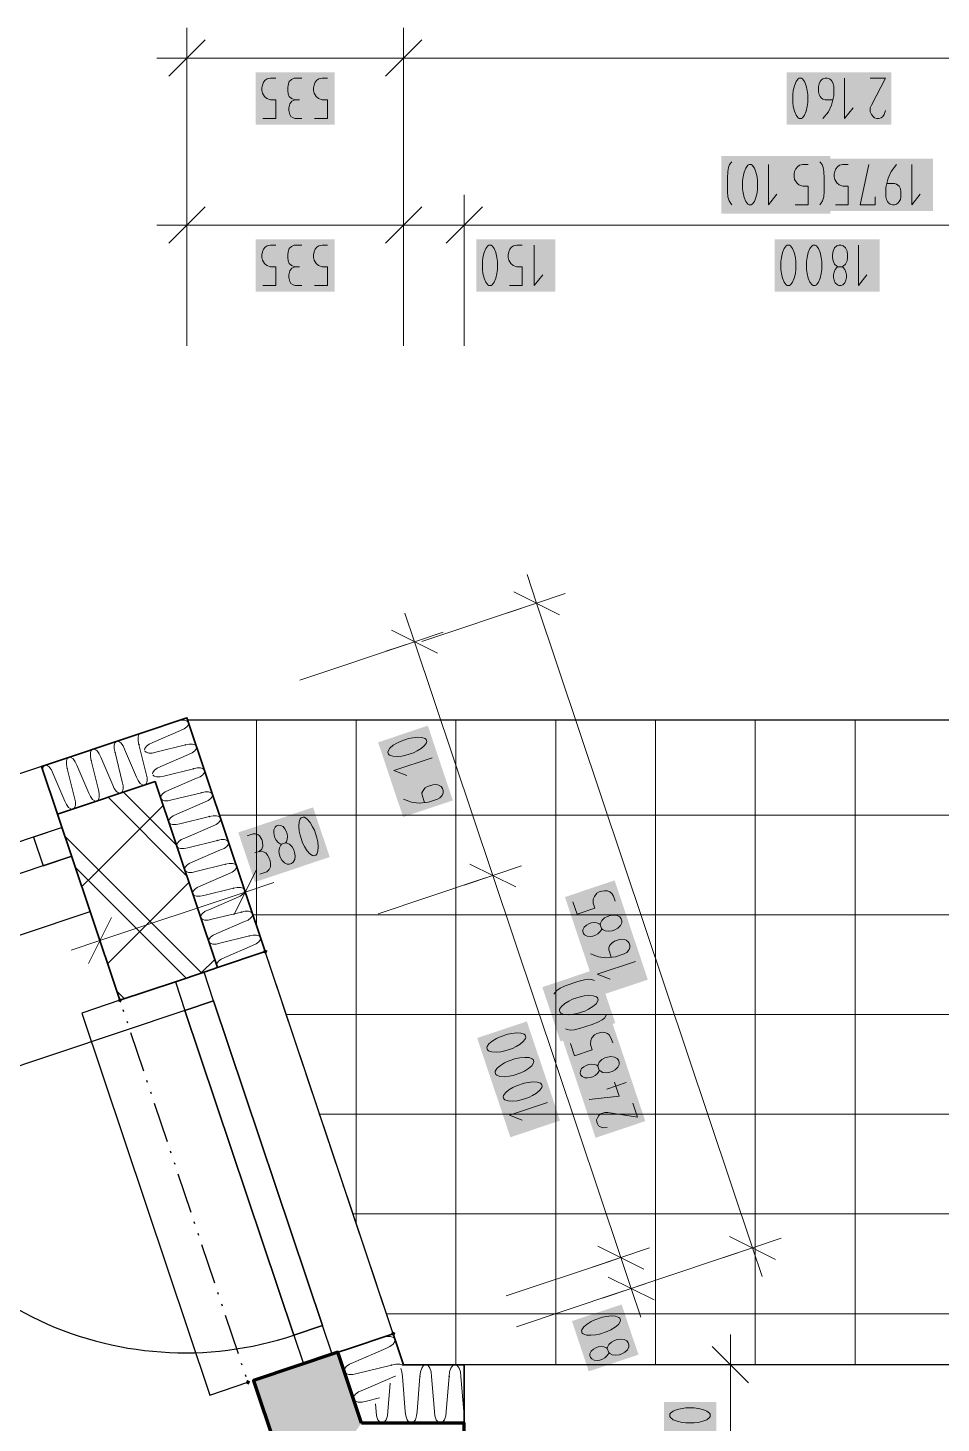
# Model space of a CAD drawing. Header units: millimetres. Extents: x 0 to 594, y 0 to 420.
# Drawn here: x 179.84 to 203.05, y 342.6 to 378.09 of the extents above; entities that cross this region are included whole.
import ezdxf

# ---------------------------------------------------------------- set-up
doc = ezdxf.new("R2010")
doc.units = ezdxf.units.MM
doc.header["$LTSCALE"] = 8
for name, color, linetype in [('PDF_Dvere', 7, 'Continuous'), ('PDF_Koty delkove', 7, 'Continuous'), ('PDF_Obecne 0.25', 7, 'Continuous'), ('PDF_Okna', 7, 'Continuous'), ('PDF_Srafy', 7, 'Continuous'), ('PDF_Steny obvodove nosne', 7, 'Continuous'), ('PDF_Steny sendvic', 7, 'Continuous'), ('PDF_Zatepleni', 7, 'Continuous')]:
    doc.layers.add(name, color=color, linetype=linetype)

msp = doc.modelspace()

# ---------------------------------------------------------------- linework, layer by layer
at = {"layer": 'PDF_Dvere', "lineweight": 25}
for points in [[(184.559, 353.347), (184.315, 354.076), (183.586, 353.832), (183.83, 353.103)], [(184.559, 353.347), (183.83, 353.103)], [(187.569, 344.357), (187.325, 345.086), (186.596, 344.842), (186.84, 344.113)], [(187.325, 345.086), (186.596, 344.842)]]:
    msp.add_lwpolyline(points, close=True, dxfattribs=at)
for points in [[(187.325, 345.086), (184.559, 353.347), (187.325, 345.086)], [(186.596, 344.842), (183.83, 353.103), (186.596, 344.842)]]:
    msp.add_lwpolyline(points, dxfattribs=at)
msp.add_lwpolyline([(183.83, 353.103), (175.568, 350.338, 0.414214), (186.596, 344.842)], format="xyb", dxfattribs=at)
at = {"layer": 'PDF_Koty delkove', "lineweight": 18}
for points in [[(183.88, 378.095), (183.88, 377.326), (183.88, 376.557)], [(189.388, 378.095), (189.388, 377.326), (189.388, 376.557)], [(184.341, 377.787), (183.419, 376.865)], [(189.849, 377.787), (188.926, 376.865)], [(183.111, 377.326), (183.88, 377.326), (183.88, 373.854)], [(214.865, 377.326), (211.534, 377.326), (195.981, 377.326), (189.388, 377.326), (183.88, 377.326)], [(189.388, 377.326), (189.388, 376.967), (189.388, 373.854)], [(185.812, 375.788), (186.14, 375.788), (186.14, 376.266), (186.003, 376.266), (185.908, 376.301), (185.853, 376.352), (185.799, 376.437), (185.785, 376.505), (185.785, 376.573), (185.799, 376.642), (185.826, 376.71), (185.867, 376.761), (185.921, 376.796), (186.003, 376.813), (186.14, 376.813)], [(186.798, 376.813), (186.606, 376.813), (186.538, 376.778), (186.483, 376.727), (186.456, 376.642), (186.442, 376.573), (186.442, 376.505), (186.456, 376.42), (186.483, 376.352), (186.538, 376.301), (186.633, 376.266)], [(187.126, 375.788), (187.455, 375.788), (187.455, 376.266), (187.317, 376.266), (187.222, 376.301), (187.167, 376.352), (187.113, 376.437), (187.099, 376.505), (187.099, 376.573), (187.113, 376.642), (187.14, 376.71), (187.181, 376.761), (187.235, 376.796), (187.317, 376.813), (187.455, 376.813)], [(200.296, 376.266), (200.105, 376.266), (200.05, 376.283), (200.009, 376.317), (199.981, 376.352), (199.954, 376.402), (199.94, 376.471), (199.94, 376.607), (199.954, 376.676), (199.981, 376.727), (200.009, 376.761), (200.05, 376.796), (200.105, 376.813), (200.159, 376.813), (200.214, 376.796), (200.255, 376.761), (200.282, 376.727)], [(200.282, 376.727), (200.31, 376.676), (200.324, 376.607), (200.324, 376.368), (200.269, 376.13), (200.187, 375.958), (200.05, 375.788)], [(200.597, 376.813), (200.597, 375.788), (200.816, 376.061)], [(201.254, 376.813), (201.638, 376.813), (201.282, 376.13), (201.254, 376.061), (201.254, 375.958), (201.282, 375.891), (201.323, 375.84), (201.364, 375.805), (201.419, 375.788), (201.473, 375.788), (201.528, 375.805), (201.569, 375.84), (201.61, 375.891), (201.638, 375.992)], [(186.469, 376.061), (186.496, 376.163), (186.551, 376.232), (186.633, 376.266), (186.743, 376.266)], [(186.798, 375.788), (186.633, 375.788), (186.578, 375.805), (186.524, 375.84), (186.496, 375.891), (186.469, 375.992), (186.469, 376.061)], [(197.732, 373.591), (197.705, 373.625), (197.664, 373.694), (197.636, 373.795), (197.623, 373.932), (197.623, 374.274), (197.636, 374.445), (197.65, 374.547), (197.677, 374.616), (197.732, 374.684)], [(198.006, 374.205), (198.006, 374), (198.019, 373.899), (198.047, 373.779), (198.088, 373.676), (198.142, 373.607), (198.17, 373.591), (198.224, 373.591), (198.251, 373.607), (198.306, 373.676), (198.347, 373.779), (198.375, 373.899), (198.388, 374), (198.388, 374.205), (198.375, 374.307), (198.347, 374.427), (198.306, 374.53), (198.251, 374.599), (198.224, 374.616), (198.17, 374.616), (198.142, 374.599)], [(198.142, 374.599), (198.088, 374.53), (198.047, 374.427), (198.019, 374.307), (198.006, 374.205)], [(198.662, 374.616), (198.662, 373.591), (198.88, 373.864)], [(199.345, 373.591), (199.673, 373.591), (199.673, 374.069), (199.536, 374.069), (199.44, 374.104), (199.386, 374.155), (199.331, 374.24), (199.318, 374.307), (199.318, 374.376), (199.331, 374.445), (199.358, 374.512), (199.399, 374.564), (199.454, 374.599), (199.536, 374.616), (199.673, 374.616)], [(199.973, 374.684), (200.028, 374.616), (200.055, 374.547), (200.069, 374.445), (200.083, 374.274), (200.083, 373.932), (200.069, 373.795), (200.041, 373.694), (200, 373.625), (199.973, 373.591)], [(200.366, 373.591), (200.694, 373.591), (200.694, 374.069), (200.557, 374.069), (200.462, 374.104), (200.407, 374.155), (200.353, 374.24), (200.339, 374.307), (200.339, 374.376), (200.353, 374.445)], [(200.353, 374.445), (200.38, 374.512), (200.421, 374.564), (200.475, 374.599), (200.557, 374.616), (200.694, 374.616)], [(201.378, 373.795), (201.378, 373.591), (200.995, 373.591), (201.213, 374.616)], [(201.924, 374.616), (201.787, 374.445), (201.705, 374.274), (201.651, 374.035), (201.651, 373.795), (201.665, 373.727), (201.692, 373.676), (201.719, 373.642), (201.76, 373.607), (201.815, 373.591), (201.869, 373.591), (201.924, 373.607), (201.965, 373.642), (201.992, 373.676), (202.02, 373.727), (202.034, 373.795), (202.034, 373.932), (202.02, 374), (201.992, 374.069), (201.924, 374.12), (201.869, 374.137), (201.678, 374.137)], [(202.307, 374.616), (202.307, 373.591), (202.525, 373.864)], [(183.88, 373.847), (183.88, 373.079), (183.88, 372.31)], [(189.388, 373.847), (189.388, 373.079), (189.388, 372.31)], [(190.932, 373.847), (190.932, 373.079), (190.932, 372.31)], [(184.341, 373.54), (183.419, 372.617)], [(189.849, 373.54), (188.926, 372.617)], [(191.393, 373.54), (190.47, 372.617)], [(183.111, 373.079), (183.88, 373.079), (183.88, 370.004)], [(214.865, 373.079), (211.171, 373.079), (210.678, 373.079), (209.381, 373.079), (203.333, 373.079), (190.932, 373.079), (189.388, 373.079), (183.88, 373.079)], [(189.388, 373.079), (189.388, 372.72), (189.388, 370.004)], [(190.932, 373.079), (190.932, 372.72), (190.932, 370.004)], [(185.812, 371.541), (186.14, 371.541), (186.14, 372.019), (186.003, 372.019), (185.908, 372.054), (185.853, 372.105), (185.799, 372.19), (185.785, 372.258), (185.785, 372.326), (185.799, 372.395), (185.826, 372.463), (185.867, 372.514), (185.921, 372.549), (186.003, 372.566)], [(186.003, 372.566), (186.14, 372.566)], [(186.798, 372.566), (186.606, 372.566), (186.538, 372.531), (186.483, 372.48), (186.456, 372.395), (186.442, 372.326), (186.442, 372.258), (186.456, 372.172), (186.483, 372.105), (186.538, 372.054), (186.633, 372.019)], [(187.126, 371.541), (187.455, 371.541), (187.455, 372.019), (187.317, 372.019), (187.222, 372.054), (187.167, 372.105), (187.113, 372.19), (187.099, 372.258), (187.099, 372.326), (187.113, 372.395), (187.14, 372.463), (187.181, 372.514), (187.235, 372.549), (187.317, 372.566), (187.455, 372.566)], [(191.393, 372.155), (191.393, 371.95), (191.407, 371.849), (191.434, 371.729), (191.475, 371.626), (191.529, 371.557), (191.557, 371.541), (191.611, 371.541), (191.639, 371.557), (191.693, 371.626), (191.734, 371.729), (191.762, 371.849), (191.776, 371.95), (191.776, 372.155), (191.762, 372.258), (191.734, 372.377), (191.693, 372.48), (191.639, 372.549), (191.611, 372.566), (191.557, 372.566), (191.529, 372.549), (191.475, 372.48)], [(191.475, 372.48), (191.434, 372.377), (191.407, 372.258), (191.393, 372.155)], [(192.077, 371.541), (192.405, 371.541), (192.405, 372.019), (192.268, 372.019), (192.173, 372.054), (192.118, 372.105), (192.064, 372.19), (192.05, 372.258), (192.05, 372.326), (192.064, 372.395), (192.091, 372.463), (192.132, 372.514), (192.186, 372.549), (192.268, 372.566), (192.405, 372.566)], [(192.707, 372.566), (192.707, 371.541), (192.925, 371.814)], [(199.28, 371.626), (199.321, 371.729), (199.349, 371.849), (199.363, 371.95), (199.363, 372.155), (199.349, 372.258), (199.321, 372.377), (199.28, 372.48), (199.225, 372.549), (199.198, 372.566), (199.143, 372.566), (199.115, 372.549), (199.061, 372.48), (199.02, 372.377), (198.993, 372.258), (198.979, 372.155)], [(200.95, 372.566), (200.95, 371.541), (201.169, 371.814)], [(186.798, 371.541), (186.633, 371.541), (186.578, 371.557), (186.524, 371.592), (186.496, 371.644), (186.469, 371.745), (186.469, 371.814), (186.496, 371.916), (186.551, 371.985), (186.633, 372.019), (186.743, 372.019)], [(198.979, 372.155), (198.979, 371.95), (198.993, 371.849), (199.02, 371.729), (199.061, 371.626), (199.115, 371.557), (199.143, 371.541), (199.198, 371.541), (199.225, 371.557), (199.28, 371.626)], [(200.608, 371.95), (200.635, 371.882), (200.649, 371.814), (200.649, 371.745), (200.635, 371.677), (200.608, 371.609), (200.553, 371.557), (200.512, 371.541), (200.457, 371.541), (200.416, 371.557), (200.361, 371.609), (200.334, 371.677), (200.32, 371.745), (200.32, 371.814), (200.334, 371.882), (200.361, 371.95), (200.402, 372.001), (200.429, 372.019)], [(200.54, 372.019), (200.567, 372.001), (200.608, 371.95)], [(192.527, 364.188), (192.771, 363.459), (189.855, 362.483)], [(193.5, 363.703), (192.771, 363.459), (192.042, 363.215)], [(193.355, 363.168), (192.188, 363.75)], [(198.261, 347.06), (192.771, 363.459)], [(189.423, 363.21), (189.667, 362.481), (186.751, 361.505)], [(190.396, 362.725), (189.667, 362.481), (188.938, 362.237)], [(190.251, 362.19), (189.083, 362.772)], [(195.175, 346.027), (194.911, 346.814), (191.658, 356.534), (189.667, 362.481)], [(188.994, 359.7), (188.987, 359.669), (189.004, 359.617), (189.029, 359.596), (189.111, 359.566), (189.221, 359.56), (189.344, 359.572), (189.444, 359.591), (189.639, 359.656), (189.732, 359.701), (189.837, 359.766), (189.921, 359.837), (189.969, 359.911), (189.976, 359.943), (189.959, 359.994), (189.934, 360.015), (189.851, 360.045), (189.741, 360.051), (189.619, 360.039), (189.517, 360.019)], [(189.517, 360.019), (189.323, 359.954), (189.231, 359.909), (189.126, 359.845), (189.042, 359.774), (188.994, 359.7)], [(190.115, 359.527), (189.143, 359.201), (189.471, 359.081)], [(189.918, 358.393), (189.857, 358.574), (189.856, 358.632), (189.875, 358.682), (189.9, 358.718), (189.939, 358.76), (189.999, 358.795), (190.129, 358.838), (190.198, 358.847), (190.255, 358.837), (190.296, 358.822), (190.342, 358.795), (190.376, 358.748), (190.393, 358.697), (190.394, 358.639), (190.374, 358.589), (190.351, 358.552), (190.311, 358.51), (190.25, 358.475), (190.024, 358.399), (189.78, 358.375), (189.592, 358.399), (189.387, 358.475)], [(186.198, 357.375), (186.151, 357.431), (186.116, 357.491), (186.094, 357.556), (186.086, 357.625), (186.09, 357.699), (186.126, 357.765), (186.16, 357.793), (186.211, 357.811), (186.255, 357.808), (186.324, 357.777), (186.371, 357.72), (186.406, 357.661), (186.428, 357.596), (186.436, 357.526), (186.432, 357.453), (186.409, 357.392), (186.389, 357.367)], [(185.407, 357.541), (185.562, 357.593), (185.62, 357.595), (185.682, 357.58), (185.725, 357.54), (185.783, 357.452), (185.805, 357.387), (185.812, 357.281), (185.781, 357.199), (185.714, 357.141), (185.61, 357.106)], [(185.732, 356.569), (185.913, 356.63), (185.967, 356.685), (186.003, 356.751), (186.002, 356.84), (185.993, 356.91), (185.971, 356.975), (185.931, 357.051), (185.884, 357.107), (185.815, 357.138), (185.714, 357.141)], [(186.285, 357.332), (186.254, 357.34), (186.198, 357.375)], [(185.072, 355.529), (185.654, 356.697)], [(185.607, 355.384), (185.363, 356.113), (185.119, 356.842)], [(192.387, 356.778), (191.658, 356.534), (190.929, 356.29)], [(192.241, 356.243), (191.074, 356.825)], [(185.363, 356.113), (186.092, 356.357)], [(191.658, 356.534), (191.317, 356.42), (188.742, 355.558)], [(181.669, 354.877), (185.363, 356.113)], [(193.693, 355.862), (193.797, 355.551), (194.25, 355.702), (194.207, 355.832), (194.21, 355.934), (194.241, 356.002), (194.304, 356.081), (194.364, 356.115), (194.429, 356.137), (194.498, 356.146), (194.571, 356.142), (194.633, 356.119), (194.683, 356.079), (194.726, 356.006), (194.769, 355.876)], [(181.378, 354.293), (181.96, 355.461)], [(181.913, 354.148), (181.669, 354.877), (181.425, 355.606)], [(194.424, 355.183), (194.416, 355.152), (194.381, 355.096), (194.325, 355.049), (194.264, 355.014), (194.199, 354.992), (194.131, 354.984), (194.057, 354.988), (193.991, 355.024), (193.962, 355.058), (193.945, 355.109), (193.948, 355.153), (193.979, 355.222), (194.035, 355.269), (194.095, 355.304), (194.16, 355.326), (194.23, 355.334), (194.302, 355.33), (194.364, 355.307), (194.389, 355.287)], [(194.637, 355.514), (194.572, 355.492), (194.496, 355.452), (194.428, 355.387), (194.397, 355.319), (194.389, 355.287), (194.424, 355.183), (194.449, 355.163), (194.515, 355.127), (194.609, 355.115), (194.694, 355.129), (194.759, 355.15), (194.836, 355.191), (194.904, 355.257), (194.935, 355.325), (194.934, 355.383), (194.917, 355.435)], [(194.917, 355.435), (194.883, 355.481), (194.817, 355.517), (194.723, 355.528), (194.637, 355.514)], [(181.669, 354.877), (180.94, 354.633)], [(194.667, 354.456), (194.607, 354.638), (194.606, 354.695), (194.625, 354.745), (194.649, 354.782), (194.688, 354.824), (194.749, 354.859), (194.878, 354.902), (194.948, 354.91), (195.005, 354.901), (195.046, 354.886), (195.092, 354.858), (195.126, 354.811), (195.143, 354.76), (195.144, 354.702), (195.124, 354.652), (195.1, 354.616), (195.061, 354.573), (195, 354.538), (194.773, 354.462), (194.529, 354.439), (194.341, 354.462), (194.136, 354.538)], [(195.282, 354.344), (194.31, 354.019), (194.638, 353.898)], [(193.209, 353.514), (193.232, 353.551), (193.284, 353.611), (193.372, 353.669), (193.498, 353.726), (193.822, 353.834), (193.988, 353.876), (194.09, 353.896), (194.164, 353.891), (194.245, 353.86)], [(193.878, 353.449), (193.684, 353.384), (193.592, 353.339), (193.487, 353.275), (193.403, 353.204), (193.355, 353.131), (193.348, 353.099), (193.365, 353.048), (193.389, 353.027), (193.472, 352.997), (193.582, 352.991), (193.705, 353.002), (193.805, 353.021)], [(193.805, 353.021), (194, 353.086), (194.092, 353.132), (194.197, 353.197), (194.281, 353.268), (194.329, 353.341), (194.337, 353.373), (194.32, 353.424), (194.294, 353.445), (194.212, 353.475), (194.102, 353.481), (193.98, 353.469), (193.878, 353.449)], [(194.54, 352.98), (194.493, 352.906), (194.437, 352.859), (194.344, 352.813), (194.186, 352.745), (193.863, 352.637), (193.728, 352.607), (193.623, 352.601), (193.545, 352.618), (193.504, 352.633)], [(192.035, 352.498), (191.84, 352.433), (191.749, 352.387), (191.644, 352.323), (191.559, 352.252), (191.512, 352.179), (191.505, 352.147), (191.522, 352.096), (191.546, 352.074), (191.629, 352.045), (191.739, 352.038), (191.862, 352.05), (191.962, 352.069), (192.157, 352.134), (192.249, 352.18)], [(192.249, 352.18), (192.354, 352.244), (192.438, 352.316), (192.486, 352.389), (192.494, 352.421), (192.477, 352.472), (192.451, 352.493), (192.369, 352.523), (192.259, 352.529), (192.137, 352.517), (192.035, 352.498)], [(193.629, 352.26), (193.733, 351.949), (194.186, 352.101), (194.142, 352.231), (194.145, 352.332), (194.176, 352.4), (194.24, 352.479), (194.3, 352.513), (194.365, 352.535), (194.434, 352.544), (194.507, 352.539), (194.569, 352.517), (194.619, 352.477), (194.661, 352.404), (194.705, 352.274)], [(194.2, 351.414), (194.134, 351.392), (194.066, 351.384), (193.992, 351.387), (193.926, 351.423), (193.898, 351.457), (193.88, 351.508), (193.883, 351.552), (193.914, 351.621), (193.971, 351.668), (194.03, 351.703), (194.095, 351.725), (194.165, 351.733), (194.238, 351.729), (194.299, 351.706), (194.324, 351.686)], [(194.359, 351.582), (194.351, 351.551), (194.316, 351.496), (194.26, 351.449), (194.2, 351.414)], [(192.452, 351.251), (192.258, 351.186), (192.166, 351.141), (192.061, 351.077), (191.977, 351.006), (191.929, 350.933), (191.922, 350.901), (191.939, 350.849), (191.964, 350.828), (192.046, 350.799), (192.156, 350.792), (192.279, 350.804), (192.379, 350.823)], [(192.379, 350.823), (192.574, 350.888), (192.667, 350.934), (192.771, 350.998), (192.856, 351.07), (192.903, 351.143), (192.911, 351.175), (192.894, 351.226), (192.869, 351.247), (192.786, 351.277), (192.676, 351.283), (192.554, 351.271), (192.452, 351.251)], [(194.749, 351.28), (194.871, 350.917), (194.106, 350.835)], [(195.043, 351.264), (194.557, 351.101)], [(193.05, 350.759), (192.078, 350.434), (192.406, 350.313)], [(195.217, 350.745), (195.338, 350.382), (194.577, 350.502), (194.503, 350.506), (194.406, 350.474), (194.351, 350.427), (194.315, 350.371), (194.295, 350.321), (194.297, 350.264), (194.314, 350.213), (194.347, 350.166), (194.393, 350.138), (194.455, 350.115), (194.56, 350.121)], [(198.99, 347.304), (198.261, 347.06), (197.532, 346.816)], [(198.845, 346.769), (197.677, 347.351)], [(194.911, 346.814), (194.571, 346.7), (191.995, 345.838)], [(195.64, 347.058), (194.911, 346.814), (194.182, 346.57)], [(195.495, 346.523), (194.327, 347.105)], [(198.505, 346.331), (198.261, 347.06), (195.345, 346.083)], [(195.904, 346.271), (195.175, 346.027), (194.446, 345.783)], [(195.759, 345.736), (194.591, 346.318)], [(195.419, 345.298), (195.175, 346.027), (194.835, 345.913), (192.259, 345.05)], [(197.697, 344.089), (197.697, 344.858)], [(194.236, 344.201), (194.17, 344.237), (194.141, 344.271), (194.124, 344.323), (194.126, 344.367), (194.158, 344.435), (194.214, 344.483), (194.274, 344.517), (194.339, 344.539), (194.408, 344.548), (194.481, 344.543), (194.543, 344.521), (194.568, 344.501)], [(194.603, 344.396), (194.595, 344.365), (194.559, 344.31), (194.504, 344.263), (194.443, 344.228), (194.378, 344.206), (194.309, 344.198), (194.236, 344.201)], [(198.158, 343.628), (197.236, 344.551)], [(198.466, 344.089), (197.697, 344.089), (196.928, 344.089)], [(197.697, 152.109), (197.697, 204.109), (197.697, 212.993), (197.697, 214.479), (197.697, 216.017), (197.697, 235.697), (197.697, 238.464), (197.697, 253.839), (197.697, 256.401), (197.697, 259.169), (197.697, 289.56), (197.697, 291.046), (197.697, 340.194), (197.697, 344.089)]]:
    msp.add_lwpolyline(points, dxfattribs=at)
for points in [[(199.283, 376.402), (199.283, 376.197), (199.297, 376.096), (199.324, 375.976), (199.365, 375.873), (199.42, 375.805), (199.448, 375.788), (199.502, 375.788), (199.53, 375.805), (199.584, 375.873), (199.625, 375.976), (199.653, 376.096), (199.667, 376.197), (199.667, 376.402), (199.653, 376.505), (199.625, 376.625), (199.584, 376.727), (199.53, 376.796), (199.502, 376.813), (199.448, 376.813), (199.42, 376.796), (199.365, 376.727), (199.324, 376.625), (199.297, 376.505)], [(199.636, 372.155), (199.636, 371.95), (199.65, 371.849), (199.677, 371.729), (199.718, 371.626), (199.772, 371.557), (199.8, 371.541), (199.855, 371.541), (199.883, 371.557), (199.937, 371.626), (199.978, 371.729), (200.006, 371.849), (200.02, 371.95), (200.02, 372.155), (200.006, 372.258), (199.978, 372.377), (199.937, 372.48), (199.883, 372.549), (199.855, 372.566), (199.8, 372.566), (199.772, 372.549), (199.718, 372.48), (199.677, 372.377), (199.65, 372.258)], [(200.293, 372.326), (200.293, 372.258), (200.307, 372.172), (200.347, 372.087), (200.402, 372.036), (200.429, 372.019), (200.54, 372.019), (200.567, 372.036), (200.622, 372.087), (200.663, 372.172), (200.677, 372.258), (200.677, 372.326), (200.663, 372.411), (200.622, 372.497), (200.567, 372.549), (200.512, 372.566), (200.457, 372.566), (200.402, 372.549), (200.347, 372.497), (200.307, 372.411)], [(187.185, 357.489), (187.12, 357.684), (187.074, 357.775), (187.011, 357.88), (186.939, 357.965), (186.866, 358.013), (186.834, 358.019), (186.783, 358.002), (186.761, 357.978), (186.732, 357.895), (186.725, 357.785), (186.737, 357.662), (186.756, 357.562), (186.821, 357.367), (186.867, 357.275), (186.931, 357.17), (187.003, 357.086), (187.076, 357.038), (187.108, 357.03), (187.16, 357.047), (187.18, 357.073), (187.21, 357.155), (187.216, 357.265), (187.204, 357.387)], [(186.616, 357.118), (186.594, 357.183), (186.554, 357.26), (186.489, 357.327), (186.42, 357.359), (186.389, 357.367), (186.285, 357.332), (186.265, 357.306), (186.229, 357.24), (186.217, 357.147), (186.231, 357.062), (186.252, 356.996), (186.293, 356.92), (186.359, 356.852), (186.427, 356.821), (186.485, 356.821), (186.536, 356.839), (186.583, 356.873), (186.619, 356.939), (186.63, 357.033)], [(192.243, 351.875), (192.049, 351.809), (191.957, 351.764), (191.852, 351.7), (191.768, 351.629), (191.72, 351.556), (191.713, 351.524), (191.731, 351.472), (191.755, 351.451), (191.837, 351.422), (191.948, 351.415), (192.07, 351.427), (192.171, 351.446), (192.365, 351.511), (192.458, 351.557), (192.563, 351.621), (192.647, 351.693), (192.695, 351.766), (192.703, 351.798), (192.685, 351.849), (192.66, 351.87), (192.578, 351.9), (192.467, 351.906), (192.345, 351.894)], [(194.573, 351.913), (194.508, 351.891), (194.431, 351.851), (194.364, 351.786), (194.332, 351.717), (194.324, 351.686), (194.359, 351.582), (194.384, 351.562), (194.451, 351.526), (194.544, 351.514), (194.629, 351.528), (194.694, 351.55), (194.771, 351.59), (194.839, 351.656), (194.87, 351.725), (194.87, 351.782), (194.852, 351.834), (194.818, 351.88), (194.752, 351.916), (194.658, 351.927)], [(194.445, 345.296), (194.251, 345.231), (194.159, 345.186), (194.054, 345.122), (193.97, 345.05), (193.922, 344.977), (193.915, 344.946), (193.932, 344.894), (193.957, 344.873), (194.039, 344.843), (194.149, 344.837), (194.272, 344.849), (194.373, 344.867), (194.567, 344.933), (194.66, 344.978), (194.765, 345.043), (194.849, 345.114), (194.897, 345.188), (194.904, 345.22), (194.887, 345.271), (194.862, 345.292), (194.78, 345.322), (194.669, 345.328), (194.547, 345.316)], [(194.816, 344.728), (194.751, 344.706), (194.675, 344.665), (194.607, 344.6), (194.576, 344.532), (194.568, 344.501), (194.603, 344.396), (194.628, 344.376), (194.694, 344.34), (194.788, 344.328), (194.873, 344.342), (194.938, 344.364), (195.014, 344.404), (195.083, 344.47), (195.114, 344.539), (195.113, 344.596), (195.096, 344.648), (195.062, 344.695), (194.996, 344.73), (194.901, 344.741)], [(196.773, 342.991), (196.568, 342.991), (196.467, 342.977), (196.347, 342.95), (196.244, 342.909), (196.176, 342.855), (196.159, 342.827), (196.159, 342.772), (196.176, 342.745), (196.244, 342.69), (196.347, 342.649), (196.467, 342.621), (196.568, 342.607), (196.773, 342.607), (196.876, 342.621), (196.996, 342.649), (197.098, 342.69), (197.167, 342.745), (197.184, 342.772), (197.184, 342.827), (197.167, 342.855), (197.098, 342.909), (196.996, 342.95), (196.876, 342.977)]]:
    msp.add_lwpolyline(points, close=True, dxfattribs=at)
at = {"layer": 'PDF_Koty delkove', "color": 7, "lineweight": 18, "true_color": 0xffffff, "transparency": 33554559}
for points in [[(187.636, 376.967), (185.631, 376.967), (187.636, 375.635), (185.631, 375.635)], [(201.792, 376.967), (199.13, 376.967), (201.792, 375.635), (199.13, 375.635)], [(200.237, 374.838), (197.469, 374.838), (200.237, 373.369), (197.469, 373.369)], [(202.844, 374.77), (200.186, 374.77), (202.844, 373.437), (200.186, 373.437)], [(187.636, 372.72), (185.631, 372.72), (187.636, 371.387), (185.631, 371.387)], [(193.244, 372.72), (191.239, 372.72), (193.244, 371.387), (191.239, 371.387)], [(201.488, 372.72), (198.826, 372.72), (201.488, 371.387), (198.826, 371.387)], [(190.64, 358.443), (190.004, 360.344), (189.377, 358.02), (188.74, 359.921)], [(185.608, 356.366), (187.51, 357.002), (185.186, 357.629), (187.087, 358.266)], [(195.598, 353.883), (194.753, 356.408), (194.335, 353.461), (193.49, 355.985)], [(194.77, 352.779), (194.308, 354.159), (193.377, 352.312), (192.915, 353.693)], [(193.367, 350.298), (192.522, 352.822), (192.103, 349.875), (191.258, 352.399)], [(195.533, 350.285), (194.689, 352.806), (194.269, 349.862), (193.426, 352.383)], [(195.36, 344.343), (194.932, 345.621), (194.096, 343.92), (193.669, 345.198)], [(197.338, 341.14), (197.338, 343.144), (196.006, 341.14), (196.006, 343.144)]]:
    msp.add_solid(points, dxfattribs=at)
at = {"layer": 'PDF_Obecne 0.25', "lineweight": 25}
for points in [[(183.898, 360.489), (211.534, 360.489)], [(189.124, 344.877), (185.871, 354.597)], [(182.177, 353.361), (181.205, 353.035), (184.458, 343.315), (185.43, 343.641)]]:
    msp.add_lwpolyline(points, dxfattribs=at)
at = {"layer": 'PDF_Okna', "lineweight": 25}
for points in [[(180.186, 359.307), (162.691, 353.451)], [(180.707, 357.752), (163.211, 351.896)], [(180.951, 357.023), (163.455, 351.167)], [(163.927, 349.758), (181.423, 355.614)], [(209.381, 344.089), (190.932, 344.089)]]:
    msp.add_lwpolyline(points, dxfattribs=at)
msp.add_lwpolyline([(180.707, 357.752), (179.978, 357.508), (180.222, 356.779), (180.951, 357.023)], close=True, dxfattribs=at)
at = {"layer": 'PDF_Srafy', "lineweight": 9}
for points in [[(205.94, 360.489), (205.94, 358.07), (200.867, 358.07), (195.794, 358.07), (190.72, 358.07), (185.647, 358.07), (184.708, 358.07)], [(208.477, 360.489), (208.477, 355.533), (203.404, 355.533), (198.33, 355.533), (193.257, 355.533), (188.183, 355.533), (185.557, 355.533)], [(185.647, 360.489), (185.647, 358.07), (185.647, 355.266)], [(211.014, 360.489), (211.014, 358.07), (211.014, 352.996), (205.94, 352.996), (200.867, 352.996), (195.794, 352.996), (190.72, 352.996), (186.406, 352.996)], [(188.183, 360.489), (188.183, 355.533), (188.183, 350.46), (188.183, 347.687)], [(190.72, 360.489), (190.72, 358.07), (190.72, 352.996), (190.72, 347.923), (190.72, 344.089)], [(193.257, 360.489), (193.257, 355.533), (193.257, 350.46), (193.257, 345.386), (193.257, 344.089)], [(195.794, 360.489), (195.794, 358.07)], [(198.33, 360.489), (198.33, 355.533)], [(200.867, 360.489), (200.867, 358.07), (200.867, 352.996), (200.867, 347.923)], [(195.794, 358.07), (195.794, 352.996), (195.794, 347.923), (195.794, 344.089)], [(208.477, 355.533), (208.477, 350.46), (203.404, 350.46), (198.33, 350.46), (193.257, 350.46), (188.183, 350.46), (187.255, 350.46)], [(198.33, 355.533), (198.33, 350.46), (198.33, 345.386), (198.33, 344.089)], [(211.014, 352.996), (211.014, 347.923), (205.94, 347.923), (200.867, 347.923), (195.794, 347.923), (190.72, 347.923), (188.104, 347.923)], [(200.867, 347.923), (200.867, 344.089)], [(211.534, 345.386), (208.477, 345.386), (203.404, 345.386), (198.33, 345.386), (193.257, 345.386), (188.954, 345.386)]]:
    msp.add_lwpolyline(points, dxfattribs=at)
at = {"layer": 'PDF_Steny obvodove nosne', "lineweight": 70}
msp.add_lwpolyline([(188.318, 342.603), (187.715, 344.405), (185.576, 343.69), (186.695, 340.348), (190.932, 340.348), (190.932, 342.603)], close=True, dxfattribs=at)
at = {"layer": 'PDF_Steny obvodove nosne', "color": 9, "lineweight": 9, "true_color": 0xc0c0c0, "transparency": 33554559}
msp.add_solid([(185.576, 343.69), (186.695, 340.348), (187.715, 344.405), (188.318, 342.603)], dxfattribs=at)
at = {"layer": 'PDF_Steny sendvic', "lineweight": 35}
for points in [[(185.871, 354.597), (183.88, 360.544), (182.665, 360.137), (180.186, 359.307)], [(180.593, 358.092), (180.186, 359.307)], [(184.656, 354.19), (183.072, 358.922), (180.593, 358.092), (181.423, 355.614), (182.177, 353.361)], [(180.593, 358.092), (183.072, 358.922), (184.656, 354.19)], [(185.871, 354.597), (184.656, 354.19)], [(184.656, 354.19), (184.315, 354.076), (183.586, 353.832), (182.177, 353.361)]]:
    msp.add_lwpolyline(points, dxfattribs=at)
at = {"layer": 'PDF_Steny sendvic', "lineweight": 9}
for points in [[(183.921, 360.422), (183.887, 360.463), (183.821, 360.484), (183.733, 360.484), (183.638, 360.463)], [(183.718, 360.219), (183.808, 360.26), (183.878, 360.313), (183.918, 360.37), (183.921, 360.422)], [(182.09, 359.945), (182.053, 359.913), (182.049, 359.902), (182.031, 359.847), (182.031, 359.76), (182.053, 359.664)], [(182.296, 359.745), (182.256, 359.835), (182.203, 359.905), (182.151, 359.941), (182.146, 359.944), (182.098, 359.947)], [(182.669, 360.124), (182.66, 360.117), (182.639, 360.051), (182.639, 359.963), (182.661, 359.867)], [(182.706, 360.016), (182.706, 360.016)], [(182.706, 360.016), (182.706, 360.016)], [(183.718, 360.219), (183.009, 359.915), (182.919, 359.875), (182.849, 359.822), (182.809, 359.764), (182.803, 359.725)], [(180.875, 359.538), (180.838, 359.507), (180.816, 359.441), (180.816, 359.432), (180.816, 359.353), (180.838, 359.257)], [(181.081, 359.338), (181.041, 359.428), (180.989, 359.497), (180.988, 359.498), (180.931, 359.538), (180.883, 359.54)], [(181.482, 359.741), (181.445, 359.71), (181.431, 359.666), (181.424, 359.644), (181.424, 359.556), (181.446, 359.46)], [(181.689, 359.542), (181.648, 359.632), (181.595, 359.702), (181.57, 359.719), (181.538, 359.741), (181.49, 359.744)], [(181.689, 359.542), (181.993, 358.833)], [(182.237, 358.915), (182.053, 359.664)], [(182.296, 359.745), (182.6, 359.036), (182.641, 358.946), (182.694, 358.876), (182.751, 358.836), (182.791, 358.83)], [(182.844, 359.118), (182.661, 359.867)], [(182.812, 359.699), (182.84, 359.671), (182.907, 359.649), (182.995, 359.649), (183.091, 359.671)], [(183.922, 359.612), (183.213, 359.308), (183.123, 359.267), (183.052, 359.214), (183.012, 359.157), (183.007, 359.117)], [(183.091, 359.671), (183.84, 359.855), (183.936, 359.877), (184.024, 359.877), (184.09, 359.855), (184.124, 359.815)], [(183.091, 359.671), (183.091, 359.671)], [(183.922, 359.612), (184.012, 359.652), (184.082, 359.705), (184.121, 359.762), (184.124, 359.815)], [(180.268, 359.335), (180.231, 359.303), (180.209, 359.239)], [(180.474, 359.135), (180.433, 359.225), (180.398, 359.272), (180.381, 359.295), (180.323, 359.334), (180.275, 359.337)], [(181.022, 358.508), (180.838, 359.257)], [(181.081, 359.338), (181.385, 358.63), (181.426, 358.539), (181.479, 358.469), (181.536, 358.429), (181.576, 358.423)], [(181.63, 358.711), (181.446, 359.46)], [(182.909, 359.408), (182.909, 359.408)], [(182.909, 359.408), (182.909, 359.408)], [(183.295, 359.064), (184.044, 359.247), (184.14, 359.269), (184.227, 359.269), (184.293, 359.248), (184.327, 359.208)], [(184.125, 359.005), (184.215, 359.045), (184.285, 359.098), (184.324, 359.155), (184.327, 359.207)], [(180.474, 359.135), (180.778, 358.426), (180.818, 358.336), (180.871, 358.265), (180.929, 358.226), (180.968, 358.22)], [(181.993, 358.833), (182.033, 358.743), (182.086, 358.672), (182.144, 358.633), (182.183, 358.627)], [(182.209, 358.635), (182.237, 358.664), (182.259, 358.73), (182.259, 358.818), (182.237, 358.915)], [(182.237, 358.915), (182.237, 358.915)], [(182.816, 358.839), (182.845, 358.867), (182.867, 358.933), (182.866, 359.021), (182.844, 359.118)], [(182.844, 359.118), (182.844, 359.118)], [(183.015, 359.092), (183.044, 359.063), (183.11, 359.042), (183.198, 359.042), (183.295, 359.064)], [(184.125, 359.005), (183.416, 358.7), (183.326, 358.66), (183.255, 358.607), (183.216, 358.549), (183.21, 358.51)], [(183.295, 359.064), (183.295, 359.064)], [(180.994, 358.228), (181.022, 358.257), (181.044, 358.323), (181.044, 358.411), (181.022, 358.508)], [(181.022, 358.508), (181.022, 358.508)], [(181.601, 358.432), (181.63, 358.46), (181.652, 358.527), (181.651, 358.615), (181.63, 358.711)], [(181.63, 358.711), (181.63, 358.711)], [(181.63, 358.711), (181.63, 358.711)], [(183.875, 356.522), (183.854, 356.543), (181.875, 358.522)], [(181.893, 358.529), (181.889, 358.526)], [(181.897, 358.529), (181.893, 358.529)], [(183.612, 357.308), (182.267, 358.653)], [(182.5, 358.732), (182.497, 358.73)], [(182.505, 358.732), (182.5, 358.732)], [(183.112, 358.8), (183.112, 358.801)], [(183.112, 358.801), (183.112, 358.801)], [(183.219, 358.484), (183.247, 358.456), (183.313, 358.434), (183.401, 358.434), (183.498, 358.456)], [(183.498, 358.456), (184.247, 358.64), (184.343, 358.662), (184.431, 358.662), (184.497, 358.64), (184.531, 358.6)], [(184.328, 358.397), (184.418, 358.437), (184.488, 358.49), (184.528, 358.547), (184.531, 358.6)], [(180.678, 358.122), (180.674, 358.12)], [(180.682, 358.122), (180.678, 358.122)], [(181.21, 356.251), (181.502, 356.543), (183.275, 358.316)], [(181.285, 358.326), (181.282, 358.323)], [(181.289, 358.325), (181.285, 358.326)], [(183.316, 358.193), (183.316, 358.193)], [(183.316, 358.193), (183.316, 358.193)], [(184.328, 358.397), (183.62, 358.093), (183.529, 358.052), (183.459, 357.999), (183.419, 357.942), (183.413, 357.902)], [(183.498, 358.456), (183.498, 358.456)], [(183.422, 357.877), (183.451, 357.848), (183.517, 357.827), (183.605, 357.827), (183.701, 357.849)], [(184.532, 357.79), (183.823, 357.485), (183.733, 357.445), (183.662, 357.392), (183.623, 357.334), (183.617, 357.295)], [(183.701, 357.849), (184.45, 358.033), (184.547, 358.054), (184.634, 358.054), (184.7, 358.033), (184.734, 357.993)], [(183.701, 357.849), (183.701, 357.849)], [(184.532, 357.79), (184.622, 357.83), (184.692, 357.883), (184.731, 357.94), (184.734, 357.992)], [(184.251, 354.055), (184.115, 354.191), (181.763, 356.543), (181.502, 356.804), (180.784, 357.522)], [(183.519, 357.585), (183.519, 357.586)], [(183.519, 357.586), (183.519, 357.586)], [(183.905, 357.241), (184.654, 357.425)], [(184.838, 357.447), (184.75, 357.447), (184.654, 357.425)], [(184.937, 357.385), (184.903, 357.425), (184.838, 357.447)], [(183.625, 357.269), (183.654, 357.241), (183.72, 357.219), (183.808, 357.219), (183.905, 357.241)], [(184.735, 357.182), (184.026, 356.878), (183.936, 356.837), (183.866, 356.784), (183.826, 356.727), (183.82, 356.687)], [(183.905, 357.241), (183.905, 357.241)], [(184.735, 357.182), (184.825, 357.222), (184.895, 357.275), (184.935, 357.332), (184.937, 357.384)], [(183.86, 353.924), (183.854, 353.929), (181.502, 356.282), (181.24, 356.543), (181.047, 356.736)], [(183.723, 356.978), (183.722, 356.979)], [(183.723, 356.978), (183.723, 356.978)], [(183.829, 356.662), (183.857, 356.634), (183.923, 356.612), (184.012, 356.612), (184.108, 356.634), (184.857, 356.818)], [(185.14, 356.778), (185.107, 356.818), (185.041, 356.84), (184.953, 356.839), (184.857, 356.818)], [(184.939, 356.575), (185.028, 356.615), (185.098, 356.668), (185.138, 356.725), (185.141, 356.777)], [(181.865, 354.293), (183.93, 356.358)], [(183.926, 356.37), (183.926, 356.371)], [(183.926, 356.371), (183.926, 356.371)], [(184.939, 356.575), (184.23, 356.27), (184.139, 356.23), (184.069, 356.177), (184.029, 356.119), (184.023, 356.08)], [(184.108, 356.634), (184.108, 356.634)], [(184.032, 356.054), (184.061, 356.026), (184.127, 356.004), (184.215, 356.004), (184.312, 356.026)], [(184.312, 356.026), (185.061, 356.21)], [(184.312, 356.026), (184.312, 356.026)], [(185.344, 356.17), (185.31, 356.21), (185.244, 356.232), (185.157, 356.232), (185.061, 356.21)], [(185.142, 355.967), (185.232, 356.007), (185.302, 356.06), (185.341, 356.117), (185.344, 356.169)], [(184.129, 355.763), (184.129, 355.764)], [(184.129, 355.763), (184.129, 355.763)], [(185.142, 355.967), (184.433, 355.663), (184.343, 355.622), (184.272, 355.569), (184.233, 355.512), (184.227, 355.472)], [(185.547, 355.563), (185.514, 355.603), (185.448, 355.625), (185.36, 355.625), (185.264, 355.603)], [(184.235, 355.447), (184.264, 355.419), (184.33, 355.397), (184.418, 355.397), (184.515, 355.419)], [(185.345, 355.36), (184.637, 355.055), (184.546, 355.015), (184.476, 354.962), (184.436, 354.905), (184.43, 354.865)], [(184.515, 355.419), (185.264, 355.603)], [(184.515, 355.419), (184.515, 355.419)], [(185.345, 355.36), (185.435, 355.4), (185.505, 355.453), (185.545, 355.51), (185.548, 355.562)], [(184.333, 355.156), (184.332, 355.156)], [(184.333, 355.155), (184.333, 355.156)], [(184.718, 354.811), (185.467, 354.995)], [(185.75, 354.956), (185.717, 354.995), (185.651, 355.017), (185.563, 355.017), (185.467, 354.995)], [(185.549, 354.752), (185.639, 354.793), (185.709, 354.845), (185.748, 354.902), (185.751, 354.954)], [(184.439, 354.839), (184.467, 354.811), (184.534, 354.789), (184.622, 354.789), (184.718, 354.811)], [(185.549, 354.752), (184.84, 354.448), (184.75, 354.407), (184.679, 354.354), (184.639, 354.297), (184.634, 354.257)], [(184.718, 354.811), (184.718, 354.811)], [(184.236, 354.05), (184.586, 354.399)], [(184.536, 354.548), (184.536, 354.549)], [(184.536, 354.547), (184.536, 354.548)], [(184.642, 354.232), (184.671, 354.204), (184.683, 354.2)], [(182.293, 353.399), (182.099, 353.593)]]:
    msp.add_lwpolyline(points, dxfattribs=at)
at = {"layer": 'PDF_Steny sendvic', "lineweight": 25}
for points in [[(185.872, 354.594), (185.871, 354.597)], [(185.969, 354.302), (185.953, 354.351)], [(186.067, 354.01), (186.051, 354.059)], [(186.474, 352.795), (186.148, 353.767)], [(182.178, 353.357), (182.177, 353.361)], [(182.276, 353.066), (182.259, 353.114)], [(182.373, 352.774), (182.357, 352.823)], [(182.78, 351.559), (182.455, 352.531)], [(186.571, 352.504), (186.555, 352.552)], [(186.669, 352.212), (186.653, 352.261)], [(187.075, 350.997), (186.75, 351.969)], [(182.878, 351.267), (182.861, 351.316)], [(182.975, 350.976), (182.959, 351.024)], [(183.382, 349.761), (183.057, 350.733)], [(187.173, 350.706), (187.157, 350.754)], [(187.271, 350.414), (187.254, 350.463)], [(187.677, 349.199), (187.352, 350.171)], [(183.48, 349.469), (183.463, 349.518)], [(183.577, 349.178), (183.561, 349.226)], [(183.984, 347.963), (183.658, 348.935)], [(187.775, 348.907), (187.759, 348.956)], [(187.873, 348.616), (187.856, 348.664)], [(188.279, 347.401), (187.954, 348.373)], [(184.081, 347.671), (184.065, 347.72)], [(184.179, 347.379), (184.163, 347.428)], [(184.586, 346.164), (184.26, 347.136)], [(188.377, 347.109), (188.361, 347.158)], [(188.474, 346.818), (188.458, 346.866)], [(188.881, 345.603), (188.556, 346.575)], [(184.683, 345.873), (184.667, 345.922)], [(184.781, 345.581), (184.765, 345.63)], [(185.188, 344.366), (184.862, 345.338)], [(188.979, 345.311), (188.963, 345.36)], [(189.076, 345.019), (189.06, 345.068)], [(185.285, 344.075), (185.269, 344.123)], [(185.383, 343.783), (185.367, 343.832)]]:
    msp.add_lwpolyline(points, dxfattribs=at)
at = {"layer": 'PDF_Steny sendvic', "lineweight": 9, "transparency": 33554559}
for points in [[(183.637, 360.439), (183.62, 360.457), (183.66, 360.462), (183.654, 360.468)], [(182.661, 359.844), (182.637, 359.867), (182.684, 359.867), (182.661, 359.89)], [(182.053, 359.641), (182.03, 359.664), (182.076, 359.664), (182.053, 359.687)], [(183.84, 359.832), (183.817, 359.855), (183.863, 359.855), (183.84, 359.878)], [(180.838, 359.234), (180.815, 359.257), (180.861, 359.257), (180.838, 359.28)], [(181.446, 359.437), (181.423, 359.46), (181.469, 359.46), (181.446, 359.483)], [(184.044, 359.224), (184.021, 359.247), (184.067, 359.247), (184.044, 359.271)], [(184.247, 358.617), (184.224, 358.64), (184.27, 358.64), (184.247, 358.663)], [(184.45, 358.009), (184.427, 358.033), (184.474, 358.033), (184.45, 358.056)], [(184.654, 357.402), (184.631, 357.425), (184.677, 357.425), (184.654, 357.448)], [(184.857, 356.795), (184.834, 356.818), (184.88, 356.818), (184.857, 356.841)], [(181.502, 356.52), (181.479, 356.543), (181.525, 356.543), (181.502, 356.566)], [(185.061, 356.187), (185.038, 356.21), (185.084, 356.21), (185.061, 356.233)], [(185.264, 355.58), (185.241, 355.603), (185.287, 355.603), (185.264, 355.626)], [(185.467, 354.972), (185.444, 354.995), (185.49, 354.995), (185.467, 355.018)]]:
    msp.add_solid(points, dxfattribs=at)
at = {"layer": 'PDF_Steny sendvic', "lineweight": 25, "transparency": 33554559}
for points in [[(185.891, 354.536), (185.81, 354.577), (185.931, 354.617), (185.85, 354.658)], [(182.197, 353.3), (182.116, 353.34), (182.238, 353.381), (182.157, 353.421)], [(189.144, 344.816), (189.063, 344.857), (189.185, 344.897), (189.104, 344.938)], [(185.451, 343.58), (185.37, 343.62), (185.491, 343.661), (185.41, 343.702)]]:
    msp.add_solid(points, dxfattribs=at)
at = {"layer": 'PDF_Zatepleni', "lineweight": 35}
for points in [[(189.388, 344.089), (189.124, 344.877), (187.909, 344.47), (187.715, 344.405), (188.318, 342.603)], [(188.318, 342.603), (190.932, 342.603), (190.932, 342.808), (190.932, 344.089), (189.388, 344.089)]]:
    msp.add_lwpolyline(points, dxfattribs=at)
at = {"layer": 'PDF_Zatepleni', "lineweight": 9}
for points in [[(187.875, 343.927), (187.882, 343.973), (187.928, 344.04), (188.009, 344.101), (188.114, 344.148), (188.936, 344.501), (189.041, 344.548), (189.122, 344.609), (189.168, 344.675), (189.171, 344.736)], [(189.171, 344.736), (189.132, 344.783), (189.055, 344.808), (188.954, 344.808), (188.843, 344.783)], [(187.762, 344.264), (187.762, 344.264)], [(187.762, 344.264), (187.762, 344.264)], [(187.885, 343.897), (187.918, 343.865), (187.995, 343.839), (188.097, 343.839), (188.209, 343.865), (189.078, 344.078), (189.189, 344.104), (189.291, 344.104), (189.368, 344.078), (189.374, 344.071)], [(189.566, 342.603), (189.524, 342.624), (189.476, 342.689), (189.443, 342.786), (189.432, 342.9), (189.358, 343.792), (189.347, 343.906), (189.318, 343.993)], [(190.309, 342.603), (190.267, 342.624), (190.219, 342.689), (190.186, 342.786), (190.175, 342.9), (190.101, 343.792), (190.09, 343.906), (190.058, 344.002), (190.01, 344.067), (189.953, 344.089), (189.896, 344.067), (189.848, 344.002), (189.815, 343.906), (189.804, 343.792), (189.731, 342.9)], [(190.932, 342.779), (190.929, 342.786), (190.918, 342.9), (190.844, 343.792), (190.833, 343.906), (190.801, 344.002), (190.753, 344.067), (190.696, 344.089), (190.639, 344.067), (190.591, 344.002), (190.559, 343.906), (190.547, 343.792), (190.474, 342.9)], [(187.998, 343.56), (187.998, 343.56), (187.998, 343.56)], [(188.111, 343.222), (188.118, 343.268), (188.164, 343.335), (188.245, 343.396), (188.35, 343.443), (189.172, 343.796), (189.179, 343.799)], [(188.209, 343.865), (188.209, 343.865)], [(188.854, 342.603), (188.895, 342.624), (188.944, 342.689), (188.976, 342.786), (188.987, 342.9), (189.046, 343.615)], [(188.121, 343.193), (188.154, 343.16), (188.231, 343.135), (188.333, 343.135), (188.445, 343.16), (188.778, 343.242)], [(188.234, 342.855), (188.234, 342.855), (188.234, 342.855)], [(188.445, 343.16), (188.445, 343.16)], [(188.673, 343.096), (188.689, 342.9), (188.7, 342.786), (188.732, 342.689), (188.781, 342.624), (188.822, 342.603)], [(188.987, 342.9), (188.987, 342.9)], [(189.597, 342.603), (189.638, 342.624), (189.687, 342.689), (189.719, 342.786), (189.731, 342.9)], [(189.731, 342.9), (189.731, 342.9)], [(190.34, 342.603), (190.381, 342.624), (190.43, 342.689), (190.462, 342.786), (190.474, 342.9)], [(190.474, 342.9), (190.474, 342.9)]]:
    msp.add_lwpolyline(points, dxfattribs=at)
at = {"layer": 'PDF_Zatepleni', "lineweight": 9, "transparency": 33554559}
for points in [[(188.842, 344.76), (188.825, 344.777), (188.865, 344.783), (188.859, 344.789)], [(189.078, 344.055), (189.055, 344.078), (189.101, 344.078), (189.078, 344.101)], [(189.804, 343.769), (189.781, 343.792), (189.827, 343.792), (189.804, 343.815)], [(190.547, 343.769), (190.524, 343.792), (190.57, 343.792), (190.547, 343.815)]]:
    msp.add_solid(points, dxfattribs=at)

doc.saveas('drawing.dxf')
